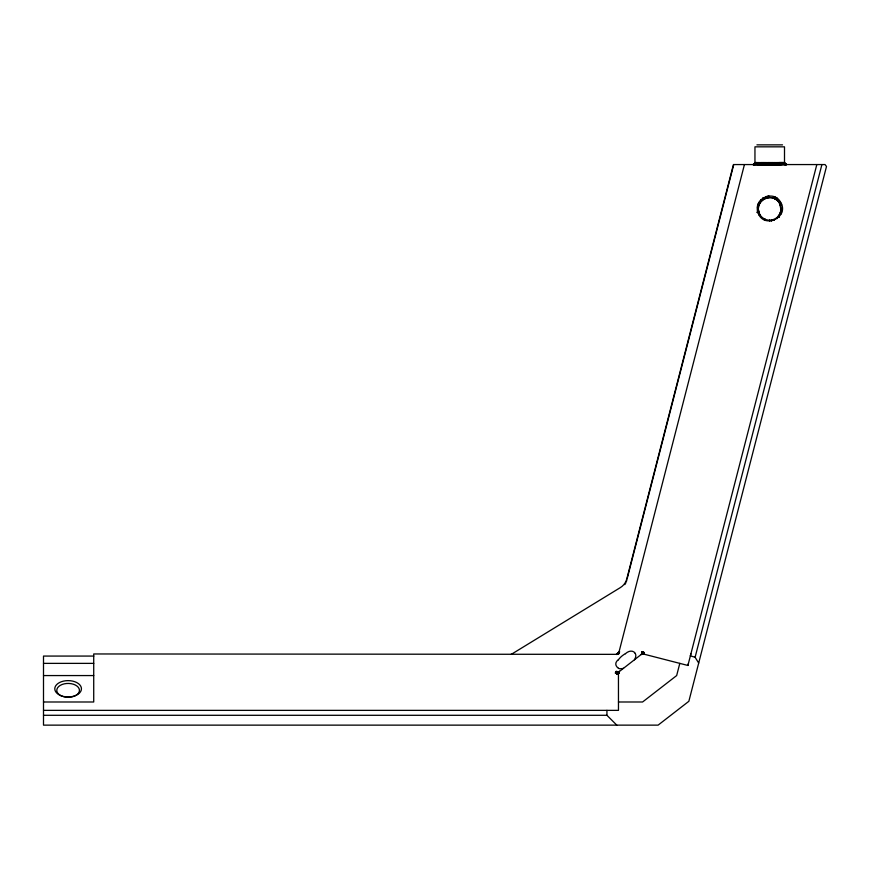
<?xml version="1.0" encoding="UTF-8"?>
<svg xmlns="http://www.w3.org/2000/svg" width="870" height="870" viewBox="0 0 870 870"><rect width="100%" height="100%" fill="white"/><g stroke="black" fill="none" stroke-linecap="round" stroke-linejoin="round"><path stroke-width="1.3" d="M617.537 674.141L619.407 671.488A2.458 2.458 0 0 0 618.472 673.413C620.712 668.66 615.732 677.654 616.504 672.042C623.388 669.661 613.448 677.284 619.125 671.705M618.853 653.729C620.321 649.237 618.2 656.024 618.972 652.098L744.437 164.56M768.438 162.592L768.308 164.495L783.609 162.592L786.404 164.56L768.438 162.592L753.159 164.55L772.288 162.592L786.469 164.56L769.732 162.592L752.985 164.56L769.732 162.929M618.037 673.652L619.429 671.466L617.994 674.109L619.386 671.51L617.646 674.207L616.014 672.814L617.635 671.683L616.906 673.674L617.972 671.781L616.014 673.01L618.037 673.652L617.83 674.228L619.288 671.596L617.787 674.065M618.048 673.837C620.451 667.747 618.961 675.294 616.014 672.619M618.102 673.543L619.386 671.51M765.904 162.592C766.1 167.083 755.986 164.582 754.953 162.592L754.953 146.834L784.501 146.834L784.501 162.766L786.208 164.56L753.224 164.55L771.016 162.592L786.23 164.55L765.904 162.592L753.224 164.55M767.166 162.592C767.122 167.301 757.183 163.984 754.953 162.592L784.501 162.592L785.958 164.495M618.048 673.282L617.776 673.902L618.244 673.195M753.387 164.528L763.49 162.592L785.882 164.528L775.975 162.766L769.732 163.266L764.676 162.592L764.056 164.55L753.05 164.56M763.49 162.592L762.653 164.56M786.067 164.528L762.337 162.592L761.446 164.55L754.747 163.571L755.464 162.592L764.393 164.202L777.845 164.495L783.533 163.854L784.501 162.592L780.499 163.854L771.168 164.55L780.575 163.984L784.446 162.766L769.732 164.528L759.782 164.104L755.008 162.766L785.882 164.528M643.963 653.163L643.517 652.119L644.083 653.511L641.397 654.447L644.083 653.598L641.397 654.447A2.458 2.458 0 0 1 643.485 654.033L643.963 653.163L642.604 653.403L619.179 671.662L618.287 673.706L618.798 671.999L617.08 673.793L616.014 673.217L618.309 671.912L617.189 673.88L617.874 673.826M753.561 164.56L759.184 164.528L760.228 162.592M784.305 162.929L785.708 164.495L761.261 162.592L760.608 164.376L758.966 164.56M642.615 651.956L642.571 653.609L641.418 654.425L644.028 653.326L643.517 652.119L642.027 651.924L643.789 652.348L641.995 652.087L641.364 654.468L644.061 653.696L641.886 652.979L643.778 652.5L643.289 652.065L644.018 653.783M757.89 164.56C763.186 158.721 749.331 168.204 755.464 162.592M758.412 162.592L756.9 164.56M783.435 164.56L769.732 164.202L757.629 162.592L756.019 164.56M779.466 203.112C773.832 192.15 755.845 199.132 758.575 210.834M757.553 210.855C761.685 230.637 790.841 217.685 780.27 201.612L779.183 202.645L780.172 201.47C773.408 190.302 754.91 197.968 757.487 210.518M765.393 164.56L779.857 164.299L784.533 162.929L771.125 164.441L756.933 162.592L755.225 164.56M618.407 673.01L619.179 671.673L618.004 673.206L616.014 672.336L617.124 671.564L616.743 673.587L618.766 671.999L616.145 673.423L616.438 671.488L617.461 671.64L616.014 673.413M756.911 162.929C755.399 161.766 755.802 164.908 753.996 164.56M767.035 164.104L779.226 162.592L783.12 162.592L784.762 163.571L781.086 164.441L769.732 164.528L756.345 162.592L755.823 163.984L754.551 164.56M756.933 162.592L755.182 162.592L754.834 163.723M768.83 196.022L768.743 197.599L768.678 196.044M755.008 162.592C756.171 167.149 768.786 162.385 771.157 164.528L769.732 164.495M43.5 701.992L93.721 701.992L93.721 653.957L617.743 654.349L619.179 651.978L618.091 654.273L616.558 653.957L617.95 653.751L618.972 652.098L618.113 653.685L616.558 654.468L619.07 652.021L616.558 654.349M617.417 674.065L619.244 671.629L618.45 673.456L618.472 710.366L43.5 710.366M618.352 673.608L619.157 671.727L616.319 673.445L616.123 672.01L616.95 671.542L616.689 672.401M642.789 653.337L642.778 651.978M619.451 651.934L616.558 654.153L618.472 653.751L619.255 651.956L618.472 653.903L616.721 654.468L618.472 654.131L618.951 652.141L617.58 654.381L617.167 653.957L618.472 654.012M618.581 653.044C619.092 652.554 619.168 652.739 618.777 652.62M773.604 198.24L773.789 196.631L773.463 198.186M616.341 672.184L616.014 671.466L618.396 672.314L616.123 671.868L616.786 671.52L616.014 672.173M779.629 203.373L781.01 209.8L780.107 213.4L777.965 216.641L779.031 216.945L777.28 217.315L778.9 217.098M618.918 652.413C620.593 651.576 616.319 655.991 619.114 652.195M816.821 164.56L687.909 665.463L643.485 654.033C638.819 651.38 646.301 652.315 641.951 654.012M616.482 673.489L616.612 671.499L616.014 671.596M618.418 673.5L619.146 671.727L618.157 672.988M642.451 651.945C641.081 653.968 644.898 654.164 643.474 653.326M618.82 652.728L617.276 653.925L618.505 653.337M618.298 653.914L616.558 654.251L618.091 654.033L618.559 653.163L616.558 653.99L618.472 653.903M618.265 673.01L619.005 671.879M642.941 652C643.169 655.491 644.018 652.783 641.375 654.457M784 162.592L784.555 163.984L781.206 164.495L761.696 164.441L755.062 163.266L753.659 164.441M688.007 665.071L688.377 663.658M690.432 655.654L690.9 653.859M698.697 663.038L695.097 657.296L821.911 164.56M627.118 578.887L733.747 164.56M679.796 663.375L676.664 675.566L642.582 701.992L618.472 701.992M688.072 664.832L687.909 665.452M690.378 655.882L695.108 657.241M618.439 673.13L618.505 672.445M617.047 672.88L618.526 672.216L617.482 673.652M618.505 672.901L618.929 671.944M616.939 672.456L617.287 671.607L618.396 672.314M755.845 162.592L753.561 164.495M618.744 652.979L619.353 651.945M775.648 197.425L775.116 198.915L775.79 197.501M642.821 653.598L641.886 653.272L643.202 653.457M781.825 162.592L785.24 164.299L782.891 164.441L781.825 162.592L765.654 164.299L756.28 163.103L754.029 164.299L769.732 163.571L774.779 162.592L785.577 164.376L768.428 163.266M774.626 198.675L775.246 197.229L774.507 198.61M618.363 672.662L618.668 672.39M757.629 162.592L754.486 164.104L769.732 164.104L781.043 162.592L785.012 163.984L769.732 164.104L759.282 162.592M616.699 654.175L618.265 654.229M617.113 673.347L618.135 671.847L616.101 672.51M616.83 672.804L617.798 671.727L616.449 672.358M755.062 163.266L755.182 162.592M768.384 164.104L780.172 162.592L784.903 163.854L781.325 164.528L760.228 164.55L754.747 163.571M617.211 653.903L616.558 653.99L617.743 653.838M618.396 653.261C617.896 654.414 615.405 654.327 618.015 653.794M776.638 199.904L777.356 198.501L776.529 199.828M643.028 653.479C640.864 653.174 643.876 652.979 643.419 652.63M764.121 164.528C764.686 164.136 790.09 165.615 782.521 162.592L781.836 162.766M643.039 653.903L641.484 654.37L643.767 653.577M768.286 164.55L756.237 163.266M756.345 162.592L754.768 163.419L784.686 163.419M784.283 162.766C776.823 166.159 766.122 164.125 757.607 162.929M617.461 653.957L617.135 654.142M643.909 653.055L641.919 653.577L642.854 653.664M618.798 672.184L619.277 671.596M765.48 164.528L768.33 164.441M619.69 651.924L619.059 652.543M780.042 204.211L781.195 203.286L779.988 204.091M616.123 672.01L617.994 672.499L617.276 673.217M642.865 652.75L641.886 652.826L642.973 653.283M642.386 653.99L641.527 654.349M780.412 205.124L781.597 204.265L780.368 205.005M642.43 653.881L641.69 654.251L642.669 653.903M616.536 672.553L618.363 672.205M642.245 654.012L641.701 654.251M776.41 218.011L777.204 218.577M753.822 164.376L769.732 163.266M616.993 672.662L618.255 672.434M643.169 653.239L641.897 652.674L643.843 652.891M615.199 672.967L617.515 671.553M641.94 653.729L642.745 653.457M768.428 163.419L753.877 164.376L761.261 162.592M616.199 672.336L617.232 671.716L616.428 671.607M642.691 652.543L641.919 652.533L643.408 652.457M755.823 162.929L754.616 163.984L766.938 164.441M618.048 672.717L616.515 673.304M616.765 672.597L618.472 671.988M617.7 673.38L617.221 672.749M768.406 163.723L754.181 164.202L759.238 163.103M782.337 208.419L781.053 208.843L782.326 208.572M754.029 164.299L762.337 162.592M758.488 213.759L759.423 213.574L758.412 213.596M759.282 162.766L754.257 164.104L785.142 164.104L781.097 163.103L761.446 164.55M759.195 163.266L771.114 164.376M782.554 164.56C779.324 161.32 774.126 163.419 769.732 163.723M782.163 210.551L780.912 210.605M761.217 163.103L764.676 162.592M775.975 162.766C800.824 167.16 771.146 160.015 776.801 164.56M775.986 162.929L769.732 163.103M773.55 162.592L768.417 163.571M771.092 164.202L781.064 162.929L785.893 164.56M760.13 164.56L765.437 164.55M780.107 213.4L781.347 213.346L780.162 213.27M756.922 144.866L782.532 144.866M754.953 162.766L784.272 162.592M754.932 162.929L784.533 162.929M754.888 163.103L784.566 163.103M754.834 163.266L784.62 163.266M754.605 163.723L784.86 163.723M754.497 163.854L784.957 163.854M754.377 163.984L785.077 163.984M754.116 164.202L785.338 164.202M93.786 656.067L43.5 656.067L43.5 725.134L658.101 725.134L688.855 701.296L826.5 166.464L825.021 164.56L733.432 164.56L626.781 578.974A14.768 14.301 -0.3 0 1 620.332 587.609L512.082 653.859A14.768 14.29 -0.6 0 1 511.038 654.414M43.5 663.375L93.721 663.375M43.5 675.566L93.721 675.566M43.5 715.292L606.934 715.292L616.786 725.134M766.883 164.528L769.732 164.55L769.732 162.592M780.423 212.595L781.564 212.78M785.458 164.56L784.153 163.984L783.609 162.592M784.903 164.56L783.642 163.984L783.12 162.592M784.229 164.56L782.521 162.592M781.445 164.55L780.172 162.592M780.488 164.56L779.226 162.592M778.095 164.56L777.117 162.592M779.922 213.781L781.086 213.911L779.988 213.65M775.398 164.55L774.789 162.929M760.228 162.766L761.239 162.929M774.017 164.55L773.561 162.929M616.602 672.216L617.994 672.978M757.444 210.246L758.52 210.464L757.422 210.094M779.226 164.55L778.204 162.592M642.288 653.653L642.919 653.065M758.455 207.886L757.455 207.473L758.433 208.006M778.063 216.532L779.031 216.945M757.585 206.636L758.542 207.093L757.607 206.473M757.944 205.026L758.923 205.516L757.998 204.863M642.691 652.772L641.962 652.239L643.224 652.63M643.115 653.859L643.365 653.751M758.14 204.439L759.097 204.994L758.183 204.287M759.358 204.33L758.39 203.7L759.303 204.472M759.532 203.971L758.629 203.134L759.477 204.091M760.456 202.384L759.499 201.459L760.358 202.525M643.224 652.446L643.104 653.033M761.511 201.079L760.684 199.959L761.391 201.22M762.946 198.055L763.719 199.273L763.077 197.958M635.165 653.413L635.361 653.729A11.397 5.96 -37.8 0 1 634.469 659.819M642.027 651.924L642.147 653.729M772.516 164.441L772.288 162.592M765.687 196.696L765.861 198.24L765.85 196.631M771.733 220.85L771.418 220.066L771.581 220.871M758.607 211.008L758.781 211.791M767.166 197.838L766.861 196.337L767.046 197.871M767.764 197.729L767.471 196.218L767.59 197.762M771.081 164.104L771.016 162.592M606.934 710.366L606.934 715.292M625.421 653.707A10.527 6.982 -62.5 0 1 635.241 653.316M626.781 580.203A14.768 14.311 1.3 0 1 626.433 581.367M625.976 582.498A14.768 14.311 1.3 0 1 624.78 584.629M623.529 668.301A11.397 5.96 -37.8 0 1 618.439 668.323M618.374 659.819A11.397 5.96 -37.8 0 1 625.334 653.729M618.505 668.301A10.527 6.449 0 0 1 618.342 659.743M62.466 696.37A11.321 6.927 0 0 1 62.161 684.472A11.321 6.927 0 0 1 79.42 689.953A11.321 6.927 0 0 1 63.336 696.642M769.732 220.197L769.722 221.002L769.732 220.197M776.834 198.142L776.214 199.6L776.834 198.142M764.828 219.066L764.415 219.751L764.828 219.066M757.683 211.453L756.889 212.443L758.738 211.551L757.683 211.453M773.593 219.501L773.963 220.284L773.593 219.501M760.336 215.194L759.412 215.423L760.336 215.194M759.847 214.401L758.879 214.531L759.847 214.401M759.042 212.617L758.02 212.617L759.042 212.617M764.001 218.718A11.364 11.364 0 0 0 781.053 208.876A11.364 11.364 0 0 0 764.001 199.023A11.364 11.364 0 0 0 764.001 218.718M61.455 695.859A13.333 8.167 0 0 0 81.443 688.779A13.333 8.167 0 0 0 61.455 681.71A13.333 8.167 0 0 0 61.455 695.859"/></g></svg>
